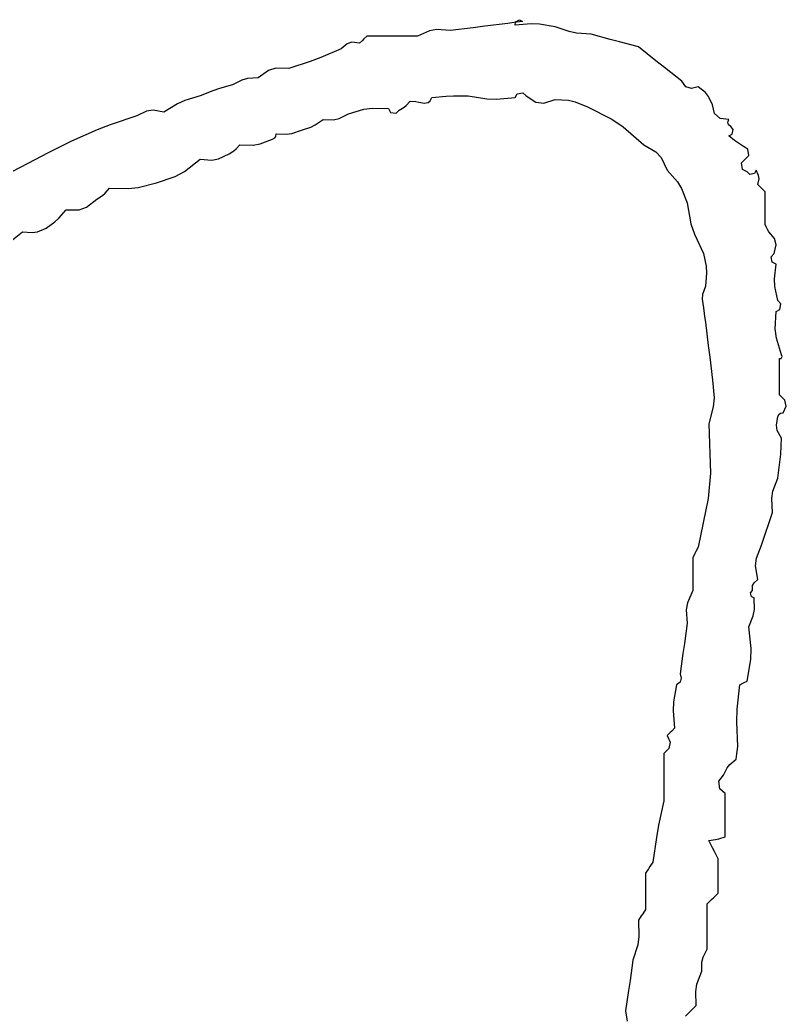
# Model space of a CAD drawing. Header units: inches. Extents: x 0 to 508000, y 0 to 738838.
# Drawn here: x 507064.1 to 507120.5, y 201163.1 to 201236.3 of the extents above; entities that cross this region are included whole.
import ezdxf

# ---------------------------------------------------------------- set-up
doc = ezdxf.new("R2010")
doc.units = ezdxf.units.IN
doc.header["$LTSCALE"] = 1000
doc.header["$MEASUREMENT"] = 0
doc.layers.get('0').update_dxf_attribs({"true_color": 0xffffff})
doc.layers.add('TK-TEXT', color=4, linetype='Continuous', true_color=0x00ffff)

# ---------------------------------------------------------------- blocks, each defined once
blk = doc.blocks.new('A$C4E5A0049')
at = {"lineweight": -3}
for p, q in [((27.6055, 14.4588), (27.5944, 14.4575)), ((27.5999, 14.4477), (27.6013, 14.4601)), ((27.6013, 14.4601), (27.617, 14.468)), ((27.6277, 14.4616), (27.6055, 14.4588)), ((27.617, 14.468), (27.6277, 14.4616)), ((27.2714, 14.4261), (27.2248, 14.4061)), ((27.2993, 14.4307), (27.2714, 14.4261)), ((27.3499, 14.4269), (27.2993, 14.4307)), ((27.4388, 14.438), (27.3499, 14.4269)), ((27.4832, 14.4436), (27.4388, 14.438)), ((27.5721, 14.4547), (27.4832, 14.4436)), ((27.5944, 14.4575), (27.5721, 14.4547)), ((27.6609, 14.4532), (27.5999, 14.4477)), ((27.6926, 14.4518), (27.6609, 14.4532)), ((27.7527, 14.4408), (27.6926, 14.4518)), ((27.8066, 14.4232), (27.7527, 14.4408)), ((27.8352, 14.4175), (27.8066, 14.4232)), ((26.9738, 14.3822), (26.9549, 14.3766)), ((27.0026, 14.3783), (26.9738, 14.3822)), ((27.0137, 14.3894), (27.0026, 14.3783)), ((27.0192, 14.3949), (27.0137, 14.3894)), ((27.0304, 14.4061), (27.0192, 14.3949)), ((27.1082, 14.4061), (27.0304, 14.4061)), ((27.147, 14.4061), (27.1082, 14.4061)), ((27.2248, 14.4061), (27.147, 14.4061)), ((27.8917, 14.413), (27.8352, 14.4175)), ((27.9637, 14.393), (27.8917, 14.413)), ((27.9999, 14.3832), (27.9637, 14.393)), ((28.0723, 14.3644), (27.9999, 14.3832)), ((26.9331, 14.3574), (26.854, 14.3233)), ((26.9549, 14.3766), (26.9331, 14.3574)), ((28.1389, 14.3116), (28.0723, 14.3644)), ((26.8135, 14.3079), (26.7317, 14.281)), ((26.854, 14.3233), (26.8135, 14.3079)), ((28.1723, 14.2852), (28.1389, 14.3116)), ((26.6543, 14.274), (26.6136, 14.2463)), ((26.6825, 14.2823), (26.6543, 14.274)), ((26.7317, 14.281), (26.6825, 14.2823)), ((28.239, 14.2324), (28.1723, 14.2852)), ((26.5521, 14.2375), (26.5163, 14.2185)), ((26.5732, 14.2435), (26.5521, 14.2375)), ((26.6136, 14.2463), (26.5732, 14.2435)), ((28.2549, 14.2114), (28.239, 14.2324)), ((26.4402, 14.1966), (26.3913, 14.1768)), ((26.4654, 14.205), (26.4402, 14.1966)), ((26.5163, 14.2185), (26.4654, 14.205)), ((28.2761, 14.2043), (28.2549, 14.2114)), ((28.3015, 14.2116), (28.2761, 14.2043)), ((28.3293, 14.1894), (28.3015, 14.2116)), ((26.3331, 14.1588), (26.3045, 14.1459)), ((26.3913, 14.1768), (26.3331, 14.1588)), ((27.1822, 14.1402), (27.1971, 14.156)), ((27.1971, 14.156), (27.2194, 14.1545)), ((27.2194, 14.1545), (27.2306, 14.1531)), ((27.2306, 14.1531), (27.2526, 14.1491)), ((27.2663, 14.1516), (27.2742, 14.1575)), ((27.2742, 14.1575), (27.2804, 14.1699)), ((27.2804, 14.1699), (27.3358, 14.1751)), ((27.3358, 14.1751), (27.3637, 14.1765)), ((27.3637, 14.1765), (27.4193, 14.1768)), ((27.4193, 14.1768), (27.4907, 14.1655)), ((27.4907, 14.1655), (27.5279, 14.1641)), ((27.5279, 14.1641), (27.5999, 14.1699)), ((27.5999, 14.1699), (27.6081, 14.1847)), ((27.6081, 14.1847), (27.6291, 14.1882)), ((27.6291, 14.1882), (27.6416, 14.1768)), ((27.6416, 14.1768), (27.6795, 14.153)), ((27.7101, 14.1492), (27.7527, 14.1629)), ((27.7527, 14.1629), (27.8039, 14.1601)), ((27.8039, 14.1601), (27.8302, 14.1542)), ((27.8302, 14.1542), (27.8778, 14.1352)), ((28.3415, 14.1741), (28.3293, 14.1894)), ((28.357, 14.1421), (28.3415, 14.1741)), ((26.1861, 14.1186), (26.1482, 14.1004)), ((26.211, 14.1219), (26.1861, 14.1186)), ((26.2524, 14.1143), (26.211, 14.1219)), ((26.3045, 14.1459), (26.2524, 14.1143)), ((26.9609, 14.1074), (27.0199, 14.1255)), ((27.0199, 14.1255), (27.052, 14.1299)), ((27.052, 14.1299), (27.1137, 14.1282)), ((27.1137, 14.1282), (27.1217, 14.1133)), ((27.143, 14.1098), (27.1554, 14.1213)), ((27.1554, 14.1213), (27.1736, 14.1331)), ((27.1736, 14.1331), (27.1822, 14.1402)), ((27.2526, 14.1491), (27.2663, 14.1516)), ((27.6795, 14.153), (27.7101, 14.1492)), ((27.8778, 14.1352), (27.9702, 14.0874)), ((28.3646, 14.1095), (28.357, 14.1421)), ((26.1482, 14.1004), (26.0466, 14.066)), ((26.8328, 14.0656), (26.8637, 14.0865)), ((26.8637, 14.0865), (26.9034, 14.0847)), ((26.9034, 14.0847), (26.9254, 14.0894)), ((26.9254, 14.0894), (26.9609, 14.1074)), ((27.1217, 14.1133), (27.143, 14.1098)), ((27.9702, 14.0874), (28.0145, 14.0574)), ((28.3863, 14.0903), (28.3646, 14.1095)), ((28.4196, 14.0865), (28.3863, 14.0903)), ((28.4152, 14.0759), (28.4196, 14.0865)), ((25.9964, 14.0465), (25.8982, 14.0032)), ((26.0466, 14.066), (25.9964, 14.0465)), ((26.743, 14.0324), (26.7803, 14.0449)), ((26.7803, 14.0449), (26.8156, 14.0569)), ((26.8156, 14.0569), (26.8328, 14.0656)), ((28.0145, 14.0574), (28.0931, 13.9893)), ((28.4177, 14.0661), (28.4152, 14.0759)), ((28.4265, 14.0588), (28.4177, 14.0661)), ((28.4358, 14.0481), (28.4265, 14.0588)), ((28.4323, 14.0303), (28.4358, 14.0481)), ((25.8982, 14.0032), (25.8062, 13.9565)), ((26.6217, 13.9922), (26.6692, 14.0101)), ((26.6692, 14.0101), (26.6778, 14.0152)), ((26.6778, 14.0152), (26.6817, 14.021)), ((26.6817, 14.021), (26.6831, 14.031)), ((26.6831, 14.031), (26.7223, 14.0295)), ((26.7223, 14.0295), (26.743, 14.0324)), ((28.4196, 14.024), (28.4323, 14.0303)), ((28.4408, 14.0061), (28.4196, 14.024)), ((28.452, 13.9977), (28.4408, 14.0061)), ((26.5025, 13.9546), (26.5207, 13.9664)), ((26.5207, 13.9664), (26.5293, 13.9735)), ((26.5293, 13.9735), (26.5441, 13.9893)), ((26.5441, 13.9893), (26.5948, 13.9877)), ((26.5948, 13.9877), (26.6217, 13.9922)), ((28.0931, 13.9893), (28.1391, 13.9627)), ((28.1391, 13.9627), (28.1603, 13.9399)), ((28.4751, 13.9824), (28.452, 13.9977)), ((28.4922, 13.9726), (28.4751, 13.9824)), ((28.4957, 13.9479), (28.4922, 13.9726)), ((25.7604, 13.9328), (25.6689, 13.8851)), ((25.8062, 13.9565), (25.7604, 13.9328)), ((26.3315, 13.8871), (26.3913, 13.9337)), ((26.3913, 13.9337), (26.4364, 13.9299)), ((26.4364, 13.9299), (26.4618, 13.9347)), ((26.4618, 13.9347), (26.5025, 13.9546)), ((28.1603, 13.9399), (28.1834, 13.8921)), ((28.4682, 13.9198), (28.4821, 13.9337)), ((28.4821, 13.9337), (28.4957, 13.9479)), ((26.2964, 13.868), (26.3315, 13.8871)), ((28.1834, 13.8921), (28.2218, 13.8477)), ((28.4718, 13.8945), (28.4682, 13.9198)), ((28.489, 13.8851), (28.4718, 13.8945)), ((28.5238, 13.8921), (28.5175, 13.8794)), ((28.5334, 13.8719), (28.5238, 13.8921)), ((26.2246, 13.8434), (26.2964, 13.868)), ((28.4997, 13.8758), (28.489, 13.8851)), ((28.5175, 13.8794), (28.4997, 13.8758)), ((28.5307, 13.8365), (28.5351, 13.8584)), ((28.5351, 13.8584), (28.5334, 13.8719)), ((26.0267, 13.8037), (26.044, 13.8226)), ((26.044, 13.8226), (26.1167, 13.8212)), ((26.1167, 13.8212), (26.1541, 13.8255)), ((26.1541, 13.8255), (26.2246, 13.8434)), ((28.2218, 13.8477), (28.2379, 13.8214)), ((28.2379, 13.8214), (28.2598, 13.767)), ((28.5418, 13.8254), (28.5307, 13.8365)), ((28.5474, 13.8198), (28.5418, 13.8254)), ((28.5585, 13.8087), (28.5474, 13.8198)), ((25.956, 13.75), (25.9954, 13.7809)), ((25.9954, 13.7809), (26.0167, 13.7952)), ((26.0167, 13.7952), (26.0267, 13.8037)), ((28.5585, 13.7587), (28.5585, 13.8087)), ((25.8498, 13.7085), (25.8773, 13.7392)), ((25.8773, 13.7392), (25.9274, 13.7399)), ((25.9274, 13.7399), (25.956, 13.75)), ((28.2598, 13.767), (28.274, 13.6866)), ((28.5585, 13.7337), (28.5585, 13.7587)), ((28.5585, 13.6837), (28.5585, 13.7337)), ((25.8342, 13.6943), (25.8498, 13.7085)), ((25.7672, 13.6558), (25.8009, 13.6698)), ((25.8009, 13.6698), (25.8342, 13.6943)), ((28.274, 13.6866), (28.287, 13.6462)), ((28.564, 13.6726), (28.5585, 13.6837)), ((28.5668, 13.667), (28.564, 13.6726)), ((28.5724, 13.6559), (28.5668, 13.667)), ((25.6592, 13.6141), (25.7106, 13.6559)), ((25.7106, 13.6559), (25.747, 13.6527)), ((25.747, 13.6527), (25.7672, 13.6558)), ((28.287, 13.6462), (28.3223, 13.5725)), ((28.595, 13.63), (28.5724, 13.6559)), ((28.601, 13.606), (28.595, 13.63)), ((28.5932, 13.5725), (28.601, 13.606)), ((28.3223, 13.5725), (28.3318, 13.5233)), ((28.5817, 13.5602), (28.5932, 13.5725)), ((28.5853, 13.5388), (28.5817, 13.5602)), ((28.3318, 13.5233), (28.3332, 13.4974)), ((28.6002, 13.5309), (28.5853, 13.5388)), ((28.5946, 13.4755), (28.6002, 13.5309)), ((28.3332, 13.4974), (28.3293, 13.4475)), ((28.5961, 13.4465), (28.5946, 13.4755)), ((28.3293, 13.4475), (28.3186, 13.4158)), ((28.6071, 13.3919), (28.5961, 13.4465)), ((28.3186, 13.4158), (28.317, 13.3972)), ((28.317, 13.3972), (28.3223, 13.3642)), ((28.6186, 13.3796), (28.6071, 13.3919)), ((28.3223, 13.3642), (28.3251, 13.3419)), ((28.6002, 13.3503), (28.6151, 13.3582)), ((28.6151, 13.3582), (28.6186, 13.3796)), ((28.3251, 13.3419), (28.3265, 13.3308)), ((28.3265, 13.3308), (28.3293, 13.3086)), ((28.5974, 13.2831), (28.6002, 13.3503)), ((28.3293, 13.3086), (28.3404, 13.2197)), ((28.6018, 13.248), (28.5974, 13.2831)), ((28.621, 13.1836), (28.6018, 13.248)), ((28.3404, 13.2197), (28.3459, 13.1752)), ((28.3459, 13.1752), (28.357, 13.0863)), ((28.614, 13.1697), (28.6202, 13.1704)), ((28.614, 13.1141), (28.614, 13.1697)), ((28.6202, 13.1704), (28.6241, 13.1782)), ((28.6241, 13.1782), (28.621, 13.1836)), ((28.357, 13.0863), (28.3626, 13.0196)), ((28.614, 13.0863), (28.614, 13.1141)), ((28.614, 13.0307), (28.614, 13.0863)), ((28.3626, 13.0196), (28.3596, 12.9845)), ((28.6342, 13.0108), (28.614, 13.0307)), ((28.6388, 12.9874), (28.6342, 13.0108)), ((28.3596, 12.9845), (28.3432, 12.9196)), ((28.6279, 12.9613), (28.6388, 12.9874)), ((28.6018, 12.914), (28.6071, 12.9474)), ((28.6071, 12.9474), (28.6122, 12.956)), ((28.6122, 12.956), (28.618, 12.9599)), ((28.618, 12.9599), (28.6279, 12.9613)), ((28.3432, 12.9196), (28.3491, 12.73)), ((28.6052, 12.8939), (28.6018, 12.914)), ((28.621, 12.864), (28.6052, 12.8939)), ((28.6181, 12.8027), (28.621, 12.864)), ((28.6153, 12.7721), (28.6181, 12.8027)), ((28.6071, 12.7112), (28.6153, 12.7721)), ((28.3491, 12.73), (28.3405, 12.6329)), ((28.5886, 12.6611), (28.6071, 12.7112)), ((28.3405, 12.6329), (28.3015, 12.4473)), ((28.5841, 12.6327), (28.5886, 12.6611)), ((28.5863, 12.5793), (28.5841, 12.6327)), ((28.5696, 12.5292), (28.5863, 12.5793)), ((28.5613, 12.5042), (28.5696, 12.5292)), ((28.5446, 12.4542), (28.5613, 12.5042)), ((28.3015, 12.4473), (28.2931, 12.4306)), ((28.525, 12.4049), (28.5446, 12.4542)), ((28.289, 12.4223), (28.2806, 12.4056)), ((28.2806, 12.4056), (28.2806, 12.3556)), ((28.2931, 12.4306), (28.289, 12.4223)), ((28.5218, 12.3746), (28.525, 12.4049)), ((28.5307, 12.3223), (28.5218, 12.3746)), ((28.2806, 12.3556), (28.2806, 12.3306)), ((28.2806, 12.3306), (28.2806, 12.2806)), ((28.5161, 12.3106), (28.5307, 12.3223)), ((28.5099, 12.2806), (28.5104, 12.2992)), ((28.5104, 12.2992), (28.5161, 12.3106)), ((28.2806, 12.2806), (28.2607, 12.2339)), ((28.5022, 12.272), (28.5099, 12.2806)), ((28.5061, 12.2568), (28.5022, 12.272)), ((28.5168, 12.2528), (28.5061, 12.2568)), ((28.5171, 12.2076), (28.5168, 12.2528)), ((28.2607, 12.2339), (28.2561, 12.2061)), ((28.5127, 12.1837), (28.5171, 12.2076)), ((28.2561, 12.2061), (28.2598, 12.1555)), ((28.496, 12.1417), (28.5127, 12.1837)), ((28.2598, 12.1555), (28.2487, 12.0778)), ((28.5045, 12.0587), (28.496, 12.1417)), ((28.2487, 12.0778), (28.2431, 12.0389)), ((28.5031, 12.0155), (28.5045, 12.0587)), ((28.2431, 12.0389), (28.232, 11.9611)), ((28.489, 11.9333), (28.5031, 12.0155)), ((28.232, 11.9611), (28.237, 11.9442)), ((28.237, 11.9442), (28.2322, 11.9298)), ((28.2181, 11.9194), (28.2073, 11.8535)), ((28.2322, 11.9298), (28.2181, 11.9194)), ((28.4512, 11.8254), (28.4612, 11.9194)), ((28.4612, 11.9194), (28.4724, 11.9249)), ((28.4724, 11.9249), (28.4779, 11.9277)), ((28.4779, 11.9277), (28.489, 11.9333)), ((28.2073, 11.8535), (28.2058, 11.8192)), ((28.2058, 11.8192), (28.2112, 11.7527)), ((28.4498, 11.7776), (28.4512, 11.8254)), ((28.2112, 11.7527), (28.2001, 11.7416)), ((28.4543, 11.6832), (28.4498, 11.7776)), ((28.1945, 11.736), (28.1834, 11.7249)), ((28.1834, 11.7249), (28.1943, 11.6987)), ((28.2001, 11.7416), (28.1945, 11.736)), ((28.1896, 11.6754), (28.1695, 11.6554)), ((28.1943, 11.6987), (28.1896, 11.6754)), ((28.4514, 11.6638), (28.4543, 11.6832)), ((28.1695, 11.6554), (28.1695, 11.5832)), ((28.4473, 11.6346), (28.45, 11.6541)), ((28.45, 11.6541), (28.4514, 11.6638)), ((28.3987, 11.5721), (28.413, 11.6003)), ((28.413, 11.6003), (28.4235, 11.6138)), ((28.4235, 11.6138), (28.4473, 11.6346)), ((28.1695, 11.5832), (28.1695, 11.5471)), ((28.3815, 11.5501), (28.3987, 11.5721)), ((28.1695, 11.5471), (28.1695, 11.4748)), ((28.3844, 11.5207), (28.3815, 11.5501)), ((28.4057, 11.5026), (28.3844, 11.5207)), ((28.4057, 11.4359), (28.4057, 11.5026)), ((28.1695, 11.4748), (28.15, 11.3809)), ((28.4057, 11.4026), (28.4057, 11.4359)), ((28.15, 11.3809), (28.1417, 11.3336)), ((28.4057, 11.3359), (28.4057, 11.4026)), ((28.1417, 11.3336), (28.1278, 11.2387)), ((28.3811, 11.3285), (28.4057, 11.3359)), ((28.3432, 11.322), (28.3685, 11.3257)), ((28.357, 11.2942), (28.3432, 11.322)), ((28.364, 11.2803), (28.357, 11.2942)), ((28.3685, 11.3257), (28.3811, 11.3285)), ((28.3779, 11.2526), (28.364, 11.2803)), ((28.1167, 11.222), (28.1112, 11.2137)), ((28.1278, 11.2387), (28.1167, 11.222)), ((28.3779, 11.1998), (28.3779, 11.2526)), ((28.1112, 11.2137), (28.1, 11.197)), ((28.1, 11.197), (28.1, 11.1414)), ((28.3779, 11.1734), (28.3779, 11.1998)), ((28.1, 11.1414), (28.1, 11.1136)), ((28.3779, 11.1206), (28.3779, 11.1734)), ((28.1, 11.1136), (28.1, 11.0581)), ((28.3529, 11.0956), (28.3612, 11.1039)), ((28.3612, 11.1039), (28.3779, 11.1206)), ((28.3362, 11.0789), (28.3529, 11.0956)), ((28.3362, 11.0095), (28.3362, 11.0789)), ((28.0834, 11.0331), (28.0723, 11.0164)), ((28.0889, 11.0414), (28.0834, 11.0331)), ((28.1, 11.0581), (28.0889, 11.0414)), ((28.0723, 11.0164), (28.0742, 10.9547)), ((28.3362, 10.9747), (28.3362, 11.0095)), ((28.0742, 10.9547), (28.0698, 10.9225)), ((28.3362, 10.9053), (28.3362, 10.9747)), ((28.0698, 10.9225), (28.0514, 10.8636)), ((28.3156, 10.8563), (28.3202, 10.8748)), ((28.3202, 10.8748), (28.3362, 10.9053)), ((28.0514, 10.8636), (28.0403, 10.7858)), ((28.3154, 10.8219), (28.3156, 10.8563)), ((28.2968, 10.7718), (28.3154, 10.8219)), ((28.0403, 10.7858), (28.0348, 10.7469)), ((28.2923, 10.7433), (28.2968, 10.7718)), ((28.0348, 10.7469), (28.0236, 10.6691)), ((28.2945, 10.6899), (28.2923, 10.7433)), ((28.2779, 10.6733), (28.2945, 10.6899)), ((28.0236, 10.6691), (28.0288, 10.6301)), ((28.2529, 10.6483), (28.2695, 10.6649)), ((28.2695, 10.6649), (28.2779, 10.6733))]:
    blk.add_line(p, q, dxfattribs=at)
blk = doc.blocks.new('+A9S5D+9F')
at = {"layer": 'TK-TEXT', "xscale": 38.34000000000001, "yscale": 38.34000000000001}
blk.add_blockref('A$C4E5A0049', (107505.12, -5844.16), dxfattribs=at)

msp = doc.modelspace()

# ---------------------------------------------------------------- block references
at = {"xscale": 0.5, "yscale": 0.5}
msp.add_blockref('+A9S5D+9F', (452818.908, 203881.009), dxfattribs=at)

doc.saveas('drawing.dxf')
